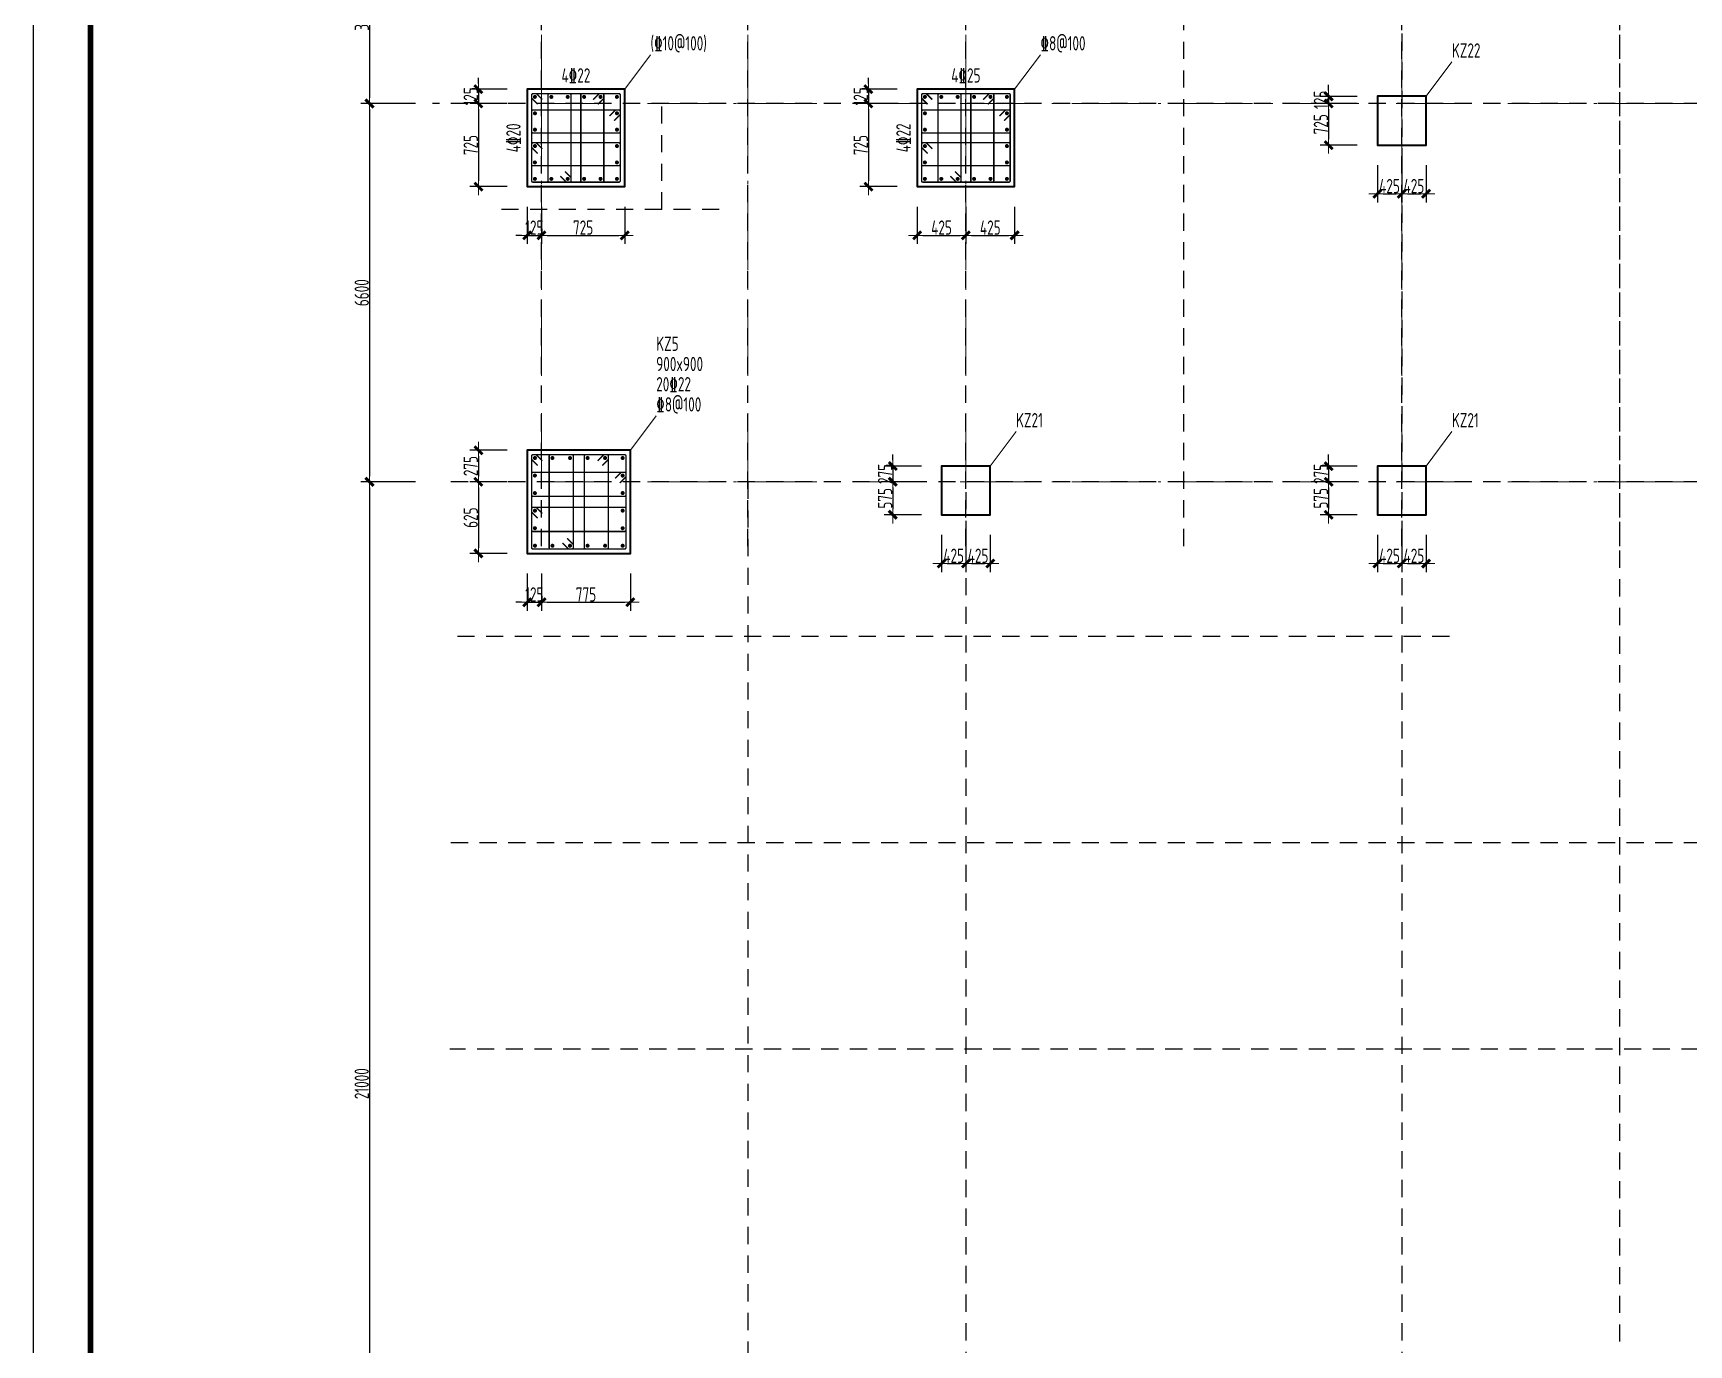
# Model space of a CAD drawing. Header units: millimetres. Extents: x 539196 to 807275, y 431843 to 1156631.
# Drawn here: x 603403 to 632275, y 726602 to 749487 of the extents above; entities that cross this region are included whole.
import ezdxf
from ezdxf.enums import TextEntityAlignment as Align

# ---------------------------------------------------------------- set-up
doc = ezdxf.new("R2010")
doc.units = ezdxf.units.MM
doc.header["$MEASUREMENT"] = 0
for name, pattern in [('DOTE', [2.42, 2, -0.2, 0.02, -0.2]), ('点划线', [1850, 1200, -300, 50, -300]), ('虚线', [500, 300, -200])]:
    doc.linetypes.add(name, pattern=pattern)
doc.layers.add('DOTE', color=1, linetype='DOTE')
doc.layers.add('PUB_TITLE', color=4, linetype='Continuous')
for name, color, linetype, lineweight in [('柱原位标注', 7, 'Continuous', 18), ('柱尺寸标注', 3, 'Continuous', 18), ('柱标注引线', 2, 'Continuous', 18), ('柱箍筋', 1, 'Continuous', 25), ('柱纵筋', 1, 'Continuous', 70), ('柱集中标注', 2, 'Continuous', 18), ('砼柱', 2, 'Continuous', 35), ('网格', 9, '点划线', 18), ('轴线标注', 3, 'Continuous', 18)]:
    doc.layers.add(name, color=color, linetype=linetype, lineweight=lineweight)
doc.styles.add('样式 1_yjk_yjk', font='yjkeng.shx', dxfattribs={"width": 0.7, "bigfont": 'yjkchn.shx'})
doc.dimstyles.new('盈建科结构_yjk_yjk', dxfattribs={"dimscale": 100, "dimtxt": 2.5, "dimasz": 1, "dimexe": 1.5, "dimexo": 0.625, "dimgap": 0.1, "dimtad": 1, "dimdec": 0, "dimrnd": 1, "dimzin": 0, "dimdsep": 46, "dimtxsty": '样式 1_yjk_yjk', "dimblk": '_yjkbk', "dimblk1": 'ARCHTICK', "dimblk2": 'ARCHTICK', "dimcen": 0.09, "dimadec": 0, "dimazin": 0, "dimtfac": 1, "dimtdec": 4, "dimtix": 1, "dimtmove": 2, "dimatfit": 3, "dimfxl": 0, "dimtolj": 1, "dimtzin": 0, "dimarcsym": 0})

# ---------------------------------------------------------------- blocks, each defined once
blk = doc.blocks.new('_yjkbk')
blk.add_line((-1, 0), (1.5, 0))
blk.add_lwpolyline([(-0.7, -0.7, 0.5, 0.5, 0), (0.7, 0.7, 0.5, 0.5, 0)], format="xyseb")
blk = doc.blocks.new('*D2413')
at = {"layer": 'Defpoints', "color": 0}
for p in [(612018, 740409), (612268, 740409), (612268, 739559)]:
    blk.add_point(p, dxfattribs=at)
at = {"layer": '柱尺寸标注', "color": 0, "lineweight": -2}
for p, q in [((612018, 740059), (612018, 739409)), ((612268, 740059), (612268, 739409)), ((611918, 739559), (611818, 739559)), ((612018, 739559), (612268, 739559)), ((612368, 739559), (612468, 739559))]:
    blk.add_line(p, q, dxfattribs=at)
at = {"layer": '柱尺寸标注', "color": 0, "lineweight": -2, "xscale": 100, "yscale": 100, "zscale": 100}
blk.add_blockref('_yjkbk', (612018, 739559), dxfattribs=at)
at = {"layer": '柱尺寸标注', "color": 0, "lineweight": -2, "xscale": 100, "yscale": 100, "zscale": 100, "rotation": 180}
blk.add_blockref('_yjkbk', (612268, 739559), dxfattribs=at)
at = {"layer": '柱尺寸标注', "color": 0, "insert": (612143, 739694), "char_height": 250, "attachment_point": 5, "style": '样式 1_yjk_yjk'}
blk.add_mtext('\\A1;125', dxfattribs=at)
blk = doc.blocks.new('_ARCHTICK')
at = {"color": 0, "linetype": 'ByBlock', "const_width": 0.15}
blk.add_lwpolyline([(-0.5, -0.5), (0.5, 0.5)], dxfattribs=at)
blk = doc.blocks.new('*D2414')
at = {"layer": 'Defpoints', "color": 0}
for p in [(612268, 740409), (613818, 740409), (613818, 739559)]:
    blk.add_point(p, dxfattribs=at)
at = {"layer": '柱尺寸标注', "color": 0, "lineweight": -2}
for p, q in [((612268, 740059), (612268, 739409)), ((613818, 740059), (613818, 739409)), ((612368, 739559), (613718, 739559))]:
    blk.add_line(p, q, dxfattribs=at)
at = {"layer": '柱尺寸标注', "color": 0, "lineweight": -2, "xscale": 100, "yscale": 100, "zscale": 100, "rotation": 180}
blk.add_blockref('_yjkbk', (612268, 739559), dxfattribs=at)
at = {"layer": '柱尺寸标注', "color": 0, "lineweight": -2, "xscale": 100, "yscale": 100, "zscale": 100}
blk.add_blockref('_yjkbk', (613818, 739559), dxfattribs=at)
at = {"layer": '柱尺寸标注', "color": 0, "insert": (613043, 739694), "char_height": 250, "attachment_point": 5, "style": '样式 1_yjk_yjk'}
blk.add_mtext('\\A1;775', dxfattribs=at)
blk = doc.blocks.new('*D2415')
at = {"layer": 'Defpoints', "color": 0}
for p in [(612018, 742209), (611168, 741659), (612018, 741659)]:
    blk.add_point(p, dxfattribs=at)
at = {"layer": '柱尺寸标注', "color": 0, "lineweight": -2}
for p, q in [((611668, 742209), (611018, 742209)), ((611168, 742109), (611168, 741759)), ((611668, 741659), (611018, 741659))]:
    blk.add_line(p, q, dxfattribs=at)
at = {"layer": '柱尺寸标注', "color": 0, "lineweight": -2, "xscale": 100, "yscale": 100, "zscale": 100}
for p, rotation in [((611168, 742209), 90), ((611168, 741659), 270)]:
    blk.add_blockref('_yjkbk', p, dxfattribs=dict(at, rotation=rotation))
at = {"layer": '柱尺寸标注', "color": 0, "insert": (611033, 741934), "char_height": 250, "attachment_point": 5, "rotation": 90, "style": '样式 1_yjk_yjk'}
blk.add_mtext('\\A1;275', dxfattribs=at)
blk = doc.blocks.new('*D2416')
at = {"layer": 'Defpoints', "color": 0}
for p in [(612018, 741659), (611168, 740409), (612018, 740409)]:
    blk.add_point(p, dxfattribs=at)
at = {"layer": '柱尺寸标注', "color": 0, "lineweight": -2}
for p, q in [((611668, 741659), (611018, 741659)), ((611168, 741559), (611168, 740509)), ((611668, 740409), (611018, 740409))]:
    blk.add_line(p, q, dxfattribs=at)
at = {"layer": '柱尺寸标注', "color": 0, "lineweight": -2, "xscale": 100, "yscale": 100, "zscale": 100}
for p, rotation in [((611168, 741659), 90), ((611168, 740409), 270)]:
    blk.add_blockref('_yjkbk', p, dxfattribs=dict(at, rotation=rotation))
at = {"layer": '柱尺寸标注', "color": 0, "insert": (611033, 741034), "char_height": 250, "attachment_point": 5, "rotation": 90, "style": '样式 1_yjk_yjk'}
blk.add_mtext('\\A1;625', dxfattribs=at)
blk = doc.blocks.new('*D2417')
at = {"layer": 'Defpoints', "color": 0}
for p in [(612018, 746809), (612268, 746809), (612268, 745959)]:
    blk.add_point(p, dxfattribs=at)
at = {"layer": '柱尺寸标注', "color": 0, "lineweight": -2}
for p, q in [((612018, 746459), (612018, 745809)), ((612268, 746459), (612268, 745809)), ((611918, 745959), (611818, 745959)), ((612018, 745959), (612268, 745959)), ((612368, 745959), (612468, 745959))]:
    blk.add_line(p, q, dxfattribs=at)
at = {"layer": '柱尺寸标注', "color": 0, "lineweight": -2, "xscale": 100, "yscale": 100, "zscale": 100}
blk.add_blockref('_yjkbk', (612018, 745959), dxfattribs=at)
at = {"layer": '柱尺寸标注', "color": 0, "lineweight": -2, "xscale": 100, "yscale": 100, "zscale": 100, "rotation": 180}
blk.add_blockref('_yjkbk', (612268, 745959), dxfattribs=at)
at = {"layer": '柱尺寸标注', "color": 0, "insert": (612143, 746094), "char_height": 250, "attachment_point": 5, "style": '样式 1_yjk_yjk'}
blk.add_mtext('\\A1;125', dxfattribs=at)
blk = doc.blocks.new('*D2418')
at = {"layer": 'Defpoints', "color": 0}
for p in [(612268, 746809), (613718, 746809), (613718, 745959)]:
    blk.add_point(p, dxfattribs=at)
at = {"layer": '柱尺寸标注', "color": 0, "lineweight": -2}
for p, q in [((612268, 746459), (612268, 745809)), ((613718, 746459), (613718, 745809)), ((612368, 745959), (613618, 745959))]:
    blk.add_line(p, q, dxfattribs=at)
at = {"layer": '柱尺寸标注', "color": 0, "lineweight": -2, "xscale": 100, "yscale": 100, "zscale": 100, "rotation": 180}
blk.add_blockref('_yjkbk', (612268, 745959), dxfattribs=at)
at = {"layer": '柱尺寸标注', "color": 0, "lineweight": -2, "xscale": 100, "yscale": 100, "zscale": 100}
blk.add_blockref('_yjkbk', (613718, 745959), dxfattribs=at)
at = {"layer": '柱尺寸标注', "color": 0, "insert": (612993, 746094), "char_height": 250, "attachment_point": 5, "style": '样式 1_yjk_yjk'}
blk.add_mtext('\\A1;725', dxfattribs=at)
blk = doc.blocks.new('*D2419')
at = {"layer": 'Defpoints', "color": 0}
for p in [(612018, 748509), (611168, 748259), (612018, 748259)]:
    blk.add_point(p, dxfattribs=at)
at = {"layer": '柱尺寸标注', "color": 0, "lineweight": -2}
for p, q in [((611168, 748609), (611168, 748709)), ((611668, 748509), (611018, 748509)), ((611168, 748509), (611168, 748259)), ((611668, 748259), (611018, 748259)), ((611168, 748159), (611168, 748059))]:
    blk.add_line(p, q, dxfattribs=at)
at = {"layer": '柱尺寸标注', "color": 0, "lineweight": -2, "xscale": 100, "yscale": 100, "zscale": 100}
for p, rotation in [((611168, 748509), 270), ((611168, 748259), 90)]:
    blk.add_blockref('_yjkbk', p, dxfattribs=dict(at, rotation=rotation))
at = {"layer": '柱尺寸标注', "color": 0, "insert": (611033, 748384), "char_height": 250, "attachment_point": 5, "rotation": 90, "style": '样式 1_yjk_yjk'}
blk.add_mtext('\\A1;125', dxfattribs=at)
blk = doc.blocks.new('*D2420')
at = {"layer": 'Defpoints', "color": 0}
for p in [(612018, 748259), (611168, 746809), (612018, 746809)]:
    blk.add_point(p, dxfattribs=at)
at = {"layer": '柱尺寸标注', "color": 0, "lineweight": -2}
for p, q in [((611668, 748259), (611018, 748259)), ((611168, 748159), (611168, 746909)), ((611668, 746809), (611018, 746809))]:
    blk.add_line(p, q, dxfattribs=at)
at = {"layer": '柱尺寸标注', "color": 0, "lineweight": -2, "xscale": 100, "yscale": 100, "zscale": 100}
for p, rotation in [((611168, 748259), 90), ((611168, 746809), 270)]:
    blk.add_blockref('_yjkbk', p, dxfattribs=dict(at, rotation=rotation))
at = {"layer": '柱尺寸标注', "color": 0, "insert": (611033, 747534), "char_height": 250, "attachment_point": 5, "rotation": 90, "style": '样式 1_yjk_yjk'}
blk.add_mtext('\\A1;725', dxfattribs=at)
blk = doc.blocks.new('*D2433')
at = {"layer": 'Defpoints', "color": 0}
for p in [(619243, 741084), (619668, 741084), (619668, 740234)]:
    blk.add_point(p, dxfattribs=at)
at = {"layer": '柱尺寸标注', "color": 0, "lineweight": -2}
for p, q in [((619243, 740734), (619243, 740084)), ((619668, 740734), (619668, 740084)), ((619343, 740234), (619568, 740234))]:
    blk.add_line(p, q, dxfattribs=at)
at = {"layer": '柱尺寸标注', "color": 0, "lineweight": -2, "xscale": 100, "yscale": 100, "zscale": 100, "rotation": 180}
blk.add_blockref('_yjkbk', (619243, 740234), dxfattribs=at)
at = {"layer": '柱尺寸标注', "color": 0, "lineweight": -2, "xscale": 100, "yscale": 100, "zscale": 100}
blk.add_blockref('_yjkbk', (619668, 740234), dxfattribs=at)
at = {"layer": '柱尺寸标注', "color": 0, "insert": (619455, 740369), "char_height": 250, "attachment_point": 5, "style": '样式 1_yjk_yjk'}
blk.add_mtext('\\A1;425', dxfattribs=at)
blk = doc.blocks.new('*D2434')
at = {"layer": 'Defpoints', "color": 0}
for p in [(619668, 741084), (620093, 741084), (620093, 740234)]:
    blk.add_point(p, dxfattribs=at)
at = {"layer": '柱尺寸标注', "color": 0, "lineweight": -2}
for p, q in [((619668, 740734), (619668, 740084)), ((620093, 740734), (620093, 740084)), ((619768, 740234), (619993, 740234))]:
    blk.add_line(p, q, dxfattribs=at)
at = {"layer": '柱尺寸标注', "color": 0, "lineweight": -2, "xscale": 100, "yscale": 100, "zscale": 100, "rotation": 180}
blk.add_blockref('_yjkbk', (619668, 740234), dxfattribs=at)
at = {"layer": '柱尺寸标注', "color": 0, "lineweight": -2, "xscale": 100, "yscale": 100, "zscale": 100}
blk.add_blockref('_yjkbk', (620093, 740234), dxfattribs=at)
at = {"layer": '柱尺寸标注', "color": 0, "insert": (619880, 740369), "char_height": 250, "attachment_point": 5, "style": '样式 1_yjk_yjk'}
blk.add_mtext('\\A1;425', dxfattribs=at)
blk = doc.blocks.new('*D2435')
at = {"layer": 'Defpoints', "color": 0}
for p in [(619243, 741934), (618393, 741659), (619243, 741659)]:
    blk.add_point(p, dxfattribs=at)
at = {"layer": '柱尺寸标注', "color": 0, "lineweight": -2}
for p, q in [((618393, 742034), (618393, 742134)), ((618893, 741934), (618243, 741934)), ((618393, 741934), (618393, 741659)), ((618893, 741659), (618243, 741659)), ((618393, 741559), (618393, 741459))]:
    blk.add_line(p, q, dxfattribs=at)
at = {"layer": '柱尺寸标注', "color": 0, "lineweight": -2, "xscale": 100, "yscale": 100, "zscale": 100}
for p, rotation in [((618393, 741934), 270), ((618393, 741659), 90)]:
    blk.add_blockref('_yjkbk', p, dxfattribs=dict(at, rotation=rotation))
at = {"layer": '柱尺寸标注', "color": 0, "insert": (618258, 741797), "char_height": 250, "attachment_point": 5, "rotation": 90, "style": '样式 1_yjk_yjk'}
blk.add_mtext('\\A1;275', dxfattribs=at)
blk = doc.blocks.new('*D2436')
at = {"layer": 'Defpoints', "color": 0}
for p in [(619243, 741659), (618393, 741084), (619243, 741084)]:
    blk.add_point(p, dxfattribs=at)
at = {"layer": '柱尺寸标注', "color": 0, "lineweight": -2}
for p, q in [((618893, 741659), (618243, 741659)), ((618393, 741559), (618393, 741184)), ((618893, 741084), (618243, 741084))]:
    blk.add_line(p, q, dxfattribs=at)
at = {"layer": '柱尺寸标注', "color": 0, "lineweight": -2, "xscale": 100, "yscale": 100, "zscale": 100}
for p, rotation in [((618393, 741659), 90), ((618393, 741084), 270)]:
    blk.add_blockref('_yjkbk', p, dxfattribs=dict(at, rotation=rotation))
at = {"layer": '柱尺寸标注', "color": 0, "insert": (618258, 741372), "char_height": 250, "attachment_point": 5, "rotation": 90, "style": '样式 1_yjk_yjk'}
blk.add_mtext('\\A1;575', dxfattribs=at)
blk = doc.blocks.new('*D2437')
at = {"layer": 'Defpoints', "color": 0}
for p in [(618818, 746809), (619668, 746809), (619668, 745959)]:
    blk.add_point(p, dxfattribs=at)
at = {"layer": '柱尺寸标注', "color": 0, "lineweight": -2}
for p, q in [((618818, 746459), (618818, 745809)), ((619668, 746459), (619668, 745809)), ((618918, 745959), (619568, 745959))]:
    blk.add_line(p, q, dxfattribs=at)
at = {"layer": '柱尺寸标注', "color": 0, "lineweight": -2, "xscale": 100, "yscale": 100, "zscale": 100, "rotation": 180}
blk.add_blockref('_yjkbk', (618818, 745959), dxfattribs=at)
at = {"layer": '柱尺寸标注', "color": 0, "lineweight": -2, "xscale": 100, "yscale": 100, "zscale": 100}
blk.add_blockref('_yjkbk', (619668, 745959), dxfattribs=at)
at = {"layer": '柱尺寸标注', "color": 0, "insert": (619243, 746094), "char_height": 250, "attachment_point": 5, "style": '样式 1_yjk_yjk'}
blk.add_mtext('\\A1;425', dxfattribs=at)
blk = doc.blocks.new('*D2438')
at = {"layer": 'Defpoints', "color": 0}
for p in [(619668, 746809), (620518, 746809), (620518, 745959)]:
    blk.add_point(p, dxfattribs=at)
at = {"layer": '柱尺寸标注', "color": 0, "lineweight": -2}
for p, q in [((619668, 746459), (619668, 745809)), ((620518, 746459), (620518, 745809)), ((619768, 745959), (620418, 745959))]:
    blk.add_line(p, q, dxfattribs=at)
at = {"layer": '柱尺寸标注', "color": 0, "lineweight": -2, "xscale": 100, "yscale": 100, "zscale": 100, "rotation": 180}
blk.add_blockref('_yjkbk', (619668, 745959), dxfattribs=at)
at = {"layer": '柱尺寸标注', "color": 0, "lineweight": -2, "xscale": 100, "yscale": 100, "zscale": 100}
blk.add_blockref('_yjkbk', (620518, 745959), dxfattribs=at)
at = {"layer": '柱尺寸标注', "color": 0, "insert": (620093, 746094), "char_height": 250, "attachment_point": 5, "style": '样式 1_yjk_yjk'}
blk.add_mtext('\\A1;425', dxfattribs=at)
blk = doc.blocks.new('*D2439')
at = {"layer": 'Defpoints', "color": 0}
for p in [(618818, 748509), (617968, 748259), (618818, 748259)]:
    blk.add_point(p, dxfattribs=at)
at = {"layer": '柱尺寸标注', "color": 0, "lineweight": -2}
for p, q in [((617968, 748609), (617968, 748709)), ((618468, 748509), (617818, 748509)), ((617968, 748509), (617968, 748259)), ((618468, 748259), (617818, 748259)), ((617968, 748159), (617968, 748059))]:
    blk.add_line(p, q, dxfattribs=at)
at = {"layer": '柱尺寸标注', "color": 0, "lineweight": -2, "xscale": 100, "yscale": 100, "zscale": 100}
for p, rotation in [((617968, 748509), 270), ((617968, 748259), 90)]:
    blk.add_blockref('_yjkbk', p, dxfattribs=dict(at, rotation=rotation))
at = {"layer": '柱尺寸标注', "color": 0, "insert": (617833, 748384), "char_height": 250, "attachment_point": 5, "rotation": 90, "style": '样式 1_yjk_yjk'}
blk.add_mtext('\\A1;125', dxfattribs=at)
blk = doc.blocks.new('*D2440')
at = {"layer": 'Defpoints', "color": 0}
for p in [(618818, 748259), (617968, 746809), (618818, 746809)]:
    blk.add_point(p, dxfattribs=at)
at = {"layer": '柱尺寸标注', "color": 0, "lineweight": -2}
for p, q in [((618468, 748259), (617818, 748259)), ((617968, 748159), (617968, 746909)), ((618468, 746809), (617818, 746809))]:
    blk.add_line(p, q, dxfattribs=at)
at = {"layer": '柱尺寸标注', "color": 0, "lineweight": -2, "xscale": 100, "yscale": 100, "zscale": 100}
for p, rotation in [((617968, 748259), 90), ((617968, 746809), 270)]:
    blk.add_blockref('_yjkbk', p, dxfattribs=dict(at, rotation=rotation))
at = {"layer": '柱尺寸标注', "color": 0, "insert": (617833, 747534), "char_height": 250, "attachment_point": 5, "rotation": 90, "style": '样式 1_yjk_yjk'}
blk.add_mtext('\\A1;725', dxfattribs=at)
blk = doc.blocks.new('*D2449')
at = {"layer": 'Defpoints', "color": 0}
for p in [(626843, 741084), (627268, 741084), (627268, 740234)]:
    blk.add_point(p, dxfattribs=at)
at = {"layer": '柱尺寸标注', "color": 0, "lineweight": -2}
for p, q in [((626843, 740734), (626843, 740084)), ((627268, 740734), (627268, 740084)), ((626943, 740234), (627168, 740234))]:
    blk.add_line(p, q, dxfattribs=at)
at = {"layer": '柱尺寸标注', "color": 0, "lineweight": -2, "xscale": 100, "yscale": 100, "zscale": 100, "rotation": 180}
blk.add_blockref('_yjkbk', (626843, 740234), dxfattribs=at)
at = {"layer": '柱尺寸标注', "color": 0, "lineweight": -2, "xscale": 100, "yscale": 100, "zscale": 100}
blk.add_blockref('_yjkbk', (627268, 740234), dxfattribs=at)
at = {"layer": '柱尺寸标注', "color": 0, "insert": (627055, 740369), "char_height": 250, "attachment_point": 5, "style": '样式 1_yjk_yjk'}
blk.add_mtext('\\A1;425', dxfattribs=at)
blk = doc.blocks.new('*D2450')
at = {"layer": 'Defpoints', "color": 0}
for p in [(627268, 741084), (627693, 741084), (627693, 740234)]:
    blk.add_point(p, dxfattribs=at)
at = {"layer": '柱尺寸标注', "color": 0, "lineweight": -2}
for p, q in [((627268, 740734), (627268, 740084)), ((627693, 740734), (627693, 740084)), ((627368, 740234), (627593, 740234))]:
    blk.add_line(p, q, dxfattribs=at)
at = {"layer": '柱尺寸标注', "color": 0, "lineweight": -2, "xscale": 100, "yscale": 100, "zscale": 100, "rotation": 180}
blk.add_blockref('_yjkbk', (627268, 740234), dxfattribs=at)
at = {"layer": '柱尺寸标注', "color": 0, "lineweight": -2, "xscale": 100, "yscale": 100, "zscale": 100}
blk.add_blockref('_yjkbk', (627693, 740234), dxfattribs=at)
at = {"layer": '柱尺寸标注', "color": 0, "insert": (627480, 740369), "char_height": 250, "attachment_point": 5, "style": '样式 1_yjk_yjk'}
blk.add_mtext('\\A1;425', dxfattribs=at)
blk = doc.blocks.new('*D2451')
at = {"layer": 'Defpoints', "color": 0}
for p in [(626843, 741934), (625993, 741659), (626843, 741659)]:
    blk.add_point(p, dxfattribs=at)
at = {"layer": '柱尺寸标注', "color": 0, "lineweight": -2}
for p, q in [((625993, 742034), (625993, 742134)), ((626493, 741934), (625843, 741934)), ((625993, 741934), (625993, 741659)), ((626493, 741659), (625843, 741659)), ((625993, 741559), (625993, 741459))]:
    blk.add_line(p, q, dxfattribs=at)
at = {"layer": '柱尺寸标注', "color": 0, "lineweight": -2, "xscale": 100, "yscale": 100, "zscale": 100}
for p, rotation in [((625993, 741934), 270), ((625993, 741659), 90)]:
    blk.add_blockref('_yjkbk', p, dxfattribs=dict(at, rotation=rotation))
at = {"layer": '柱尺寸标注', "color": 0, "insert": (625858, 741797), "char_height": 250, "attachment_point": 5, "rotation": 90, "style": '样式 1_yjk_yjk'}
blk.add_mtext('\\A1;275', dxfattribs=at)
blk = doc.blocks.new('*D2452')
at = {"layer": 'Defpoints', "color": 0}
for p in [(626843, 741659), (625993, 741084), (626843, 741084)]:
    blk.add_point(p, dxfattribs=at)
at = {"layer": '柱尺寸标注', "color": 0, "lineweight": -2}
for p, q in [((626493, 741659), (625843, 741659)), ((625993, 741559), (625993, 741184)), ((626493, 741084), (625843, 741084))]:
    blk.add_line(p, q, dxfattribs=at)
at = {"layer": '柱尺寸标注', "color": 0, "lineweight": -2, "xscale": 100, "yscale": 100, "zscale": 100}
for p, rotation in [((625993, 741659), 90), ((625993, 741084), 270)]:
    blk.add_blockref('_yjkbk', p, dxfattribs=dict(at, rotation=rotation))
at = {"layer": '柱尺寸标注', "color": 0, "insert": (625858, 741372), "char_height": 250, "attachment_point": 5, "rotation": 90, "style": '样式 1_yjk_yjk'}
blk.add_mtext('\\A1;575', dxfattribs=at)
blk = doc.blocks.new('*D2453')
at = {"layer": 'Defpoints', "color": 0}
for p in [(626843, 747534), (627268, 747534), (627268, 746684)]:
    blk.add_point(p, dxfattribs=at)
at = {"layer": '柱尺寸标注', "color": 0, "lineweight": -2}
for p, q in [((626843, 747184), (626843, 746534)), ((627268, 747184), (627268, 746534)), ((626943, 746684), (627168, 746684))]:
    blk.add_line(p, q, dxfattribs=at)
at = {"layer": '柱尺寸标注', "color": 0, "lineweight": -2, "xscale": 100, "yscale": 100, "zscale": 100, "rotation": 180}
blk.add_blockref('_yjkbk', (626843, 746684), dxfattribs=at)
at = {"layer": '柱尺寸标注', "color": 0, "lineweight": -2, "xscale": 100, "yscale": 100, "zscale": 100}
blk.add_blockref('_yjkbk', (627268, 746684), dxfattribs=at)
at = {"layer": '柱尺寸标注', "color": 0, "insert": (627055, 746819), "char_height": 250, "attachment_point": 5, "style": '样式 1_yjk_yjk'}
blk.add_mtext('\\A1;425', dxfattribs=at)
blk = doc.blocks.new('*D2454')
at = {"layer": 'Defpoints', "color": 0}
for p in [(627268, 747534), (627693, 747534), (627693, 746684)]:
    blk.add_point(p, dxfattribs=at)
at = {"layer": '柱尺寸标注', "color": 0, "lineweight": -2}
for p, q in [((627268, 747184), (627268, 746534)), ((627693, 747184), (627693, 746534)), ((627368, 746684), (627593, 746684))]:
    blk.add_line(p, q, dxfattribs=at)
at = {"layer": '柱尺寸标注', "color": 0, "lineweight": -2, "xscale": 100, "yscale": 100, "zscale": 100, "rotation": 180}
blk.add_blockref('_yjkbk', (627268, 746684), dxfattribs=at)
at = {"layer": '柱尺寸标注', "color": 0, "lineweight": -2, "xscale": 100, "yscale": 100, "zscale": 100}
blk.add_blockref('_yjkbk', (627693, 746684), dxfattribs=at)
at = {"layer": '柱尺寸标注', "color": 0, "insert": (627480, 746819), "char_height": 250, "attachment_point": 5, "style": '样式 1_yjk_yjk'}
blk.add_mtext('\\A1;425', dxfattribs=at)
blk = doc.blocks.new('*D2455')
at = {"layer": 'Defpoints', "color": 0}
for p in [(626843, 748384), (625993, 748259), (626843, 748259)]:
    blk.add_point(p, dxfattribs=at)
at = {"layer": '柱尺寸标注', "color": 0, "lineweight": -2}
for p, q in [((626493, 748384), (625843, 748384)), ((625993, 748484), (625993, 748584)), ((625993, 748384), (625993, 748259)), ((626493, 748259), (625843, 748259)), ((625993, 748159), (625993, 748059))]:
    blk.add_line(p, q, dxfattribs=at)
at = {"layer": '柱尺寸标注', "color": 0, "lineweight": -2, "xscale": 100, "yscale": 100, "zscale": 100}
for p, rotation in [((625993, 748384), 270), ((625993, 748259), 90)]:
    blk.add_blockref('_yjkbk', p, dxfattribs=dict(at, rotation=rotation))
at = {"layer": '柱尺寸标注', "color": 0, "insert": (625858, 748322), "char_height": 250, "attachment_point": 5, "rotation": 90, "style": '样式 1_yjk_yjk'}
blk.add_mtext('\\A1;125', dxfattribs=at)
blk = doc.blocks.new('*D2456')
at = {"layer": 'Defpoints', "color": 0}
for p in [(626843, 748259), (625993, 747534), (626843, 747534)]:
    blk.add_point(p, dxfattribs=at)
at = {"layer": '柱尺寸标注', "color": 0, "lineweight": -2}
for p, q in [((626493, 748259), (625843, 748259)), ((625993, 748159), (625993, 747634)), ((626493, 747534), (625843, 747534))]:
    blk.add_line(p, q, dxfattribs=at)
at = {"layer": '柱尺寸标注', "color": 0, "lineweight": -2, "xscale": 100, "yscale": 100, "zscale": 100}
for p, rotation in [((625993, 748259), 90), ((625993, 747534), 270)]:
    blk.add_blockref('_yjkbk', p, dxfattribs=dict(at, rotation=rotation))
at = {"layer": '柱尺寸标注', "color": 0, "insert": (625858, 747897), "char_height": 250, "attachment_point": 5, "rotation": 90, "style": '样式 1_yjk_yjk'}
blk.add_mtext('\\A1;725', dxfattribs=at)
blk = doc.blocks.new('*D1036')
at = {"layer": 'Defpoints', "color": 0}
for p in [(612268, 751259), (609268, 748259), (612268, 748259)]:
    blk.add_point(p, dxfattribs=at)
at = {"layer": '轴线标注', "color": 0, "lineweight": -2}
for p, q in [((610068, 751259), (609118, 751259)), ((609268, 751159), (609268, 748359)), ((610068, 748259), (609118, 748259))]:
    blk.add_line(p, q, dxfattribs=at)
at = {"layer": '轴线标注', "color": 0, "lineweight": -2, "xscale": 100, "yscale": 100, "zscale": 100}
for p, rotation in [((609268, 751259), 90), ((609268, 748259), 270)]:
    blk.add_blockref('_yjkbk', p, dxfattribs=dict(at, rotation=rotation))
at = {"layer": '轴线标注', "color": 0, "insert": (609133, 749759), "char_height": 250, "attachment_point": 5, "rotation": 90, "style": '样式 1_yjk_yjk'}
blk.add_mtext('\\A1;3000', dxfattribs=at)
blk = doc.blocks.new('*D1038')
at = {"layer": 'Defpoints', "color": 0}
for p in [(612268, 748259), (609268, 741659), (612268, 741659)]:
    blk.add_point(p, dxfattribs=at)
at = {"layer": '轴线标注', "color": 0, "lineweight": -2}
for p, q in [((610068, 748259), (609118, 748259)), ((609268, 748159), (609268, 741759)), ((610068, 741659), (609118, 741659))]:
    blk.add_line(p, q, dxfattribs=at)
at = {"layer": '轴线标注', "color": 0, "lineweight": -2, "xscale": 100, "yscale": 100, "zscale": 100}
for p, rotation in [((609268, 748259), 90), ((609268, 741659), 270)]:
    blk.add_blockref('_yjkbk', p, dxfattribs=dict(at, rotation=rotation))
at = {"layer": '轴线标注', "color": 0, "insert": (609133, 744959), "char_height": 250, "attachment_point": 5, "rotation": 90, "style": '样式 1_yjk_yjk'}
blk.add_mtext('\\A1;6600', dxfattribs=at)
blk = doc.blocks.new('*D1040')
at = {"layer": 'Defpoints', "color": 0}
for p in [(612268, 741659), (609268, 720659), (612268, 720659)]:
    blk.add_point(p, dxfattribs=at)
at = {"layer": '轴线标注', "color": 0, "lineweight": -2}
for p, q in [((610068, 741659), (609118, 741659)), ((609268, 741559), (609268, 720759)), ((610068, 720659), (609118, 720659))]:
    blk.add_line(p, q, dxfattribs=at)
at = {"layer": '轴线标注', "color": 0, "lineweight": -2, "xscale": 100, "yscale": 100, "zscale": 100}
for p, rotation in [((609268, 741659), 90), ((609268, 720659), 270)]:
    blk.add_blockref('_yjkbk', p, dxfattribs=dict(at, rotation=rotation))
at = {"layer": '轴线标注', "color": 0, "insert": (609133, 731159), "char_height": 250, "attachment_point": 5, "rotation": 90, "style": '样式 1_yjk_yjk'}
blk.add_mtext('\\A1;21000', dxfattribs=at)
blk = doc.blocks.new('jzzw')
at = {"layer": 'DOTE', "color": 1, "linetype": '虚线'}
for p, q in [((913786, 872027), (913786, 890469)), ((913786, 872027), (913786, 890469)), ((917386, 872027), (917386, 890469)), ((921186, 872027), (921186, 890469)), ((924986, 872027), (924986, 890469)), ((928786, 872027), (928786, 890469)), ((928786, 890469), (928786, 834829)), ((932586, 852149), (932586, 890469)), ((932586, 872027), (932586, 890469)), ((952506, 879749), (911886, 879749)), ((915886, 877899), (915886, 879749)), ((916886, 877899), (912886, 877899)), ((952506, 873149), (912186, 873149)), ((917386, 873149), (917386, 834829)), ((921186, 872969), (921186, 834829)), ((929618, 870449), (912217, 870449)), ((952506, 866849), (912186, 866849)), ((952463, 863249), (912186, 863249))]:
    blk.add_line(p, q, dxfattribs=at)

msp = doc.modelspace()

# ---------------------------------------------------------------- linework, layer by layer
at = {"layer": 'PUB_TITLE'}
msp.add_lwpolyline([(603402.6, 684143), (662802.6, 684143), (662802.6, 768243), (603402.6, 768243)], close=True, dxfattribs=at)
at = {"layer": 'PUB_TITLE', "const_width": 100}
msp.add_lwpolyline([(604402.6, 685143), (661802.6, 685143), (661802.6, 765743), (604402.6, 765743)], close=True, dxfattribs=at)
at = {"layer": '柱标注引线'}
for p, q in [((613717.6, 748509.2), (614167.6, 749109.2)), ((620517.6, 748509.2), (620967.6, 749109.2)), ((627692.6, 748384.2), (628142.6, 748984.2)), ((613817.6, 742209.2), (614267.6, 742809.2)), ((620092.6, 741934.2), (620542.6, 742534.2)), ((627692.6, 741934.2), (628142.6, 742534.2))]:
    msp.add_line(p, q, dxfattribs=at)
at = {"layer": '柱箍筋', "const_width": 25}
for points in [[(612281.6, 748326.5), (612183.4, 748424.8, 0.1989124), (612166.6, 748431.7), (612118.8, 748431.7, 0.4142136), (612095.1, 748408), (612095.1, 746910.5, 0.4142136), (612118.8, 746886.7), (613616.3, 746886.7, 0.4142136), (613640.1, 746910.5), (613640.1, 748408, 0.4142136), (613616.3, 748431.7), (612118.8, 748431.7, 0.4142136), (612095.1, 748408), (612095.1, 748360.2, 0.1989124), (612102, 748343.5), (612200.3, 748245.2)], [(612595.5, 746992), (612693.8, 746893.7, 0.1989124), (612710.6, 746886.7), (612758.3, 746886.7, 0.4142136), (612782.1, 746910.5), (612782.1, 748408, 0.4142136), (612758.3, 748431.7), (612404.8, 748431.7, 0.4142136), (612381.1, 748408), (612381.1, 746910.5, 0.4142136), (612404.8, 746886.7), (612758.3, 746886.7, 0.4142136), (612782.1, 746910.5), (612782.1, 746958.2, 0.1989124), (612775.1, 746975), (612676.9, 747073.3)], [(613167.5, 748326.5), (613265.8, 748424.8, -0.1989124), (613282.6, 748431.7), (613330.3, 748431.7, -0.4142136), (613354.1, 748408), (613354.1, 746910.5, -0.4142136), (613330.3, 746886.7), (612976.8, 746886.7, -0.4142136), (612953.1, 746910.5), (612953.1, 748408, -0.4142136), (612976.8, 748431.7), (613330.3, 748431.7, -0.4142136), (613354.1, 748408), (613354.1, 748360.2, -0.1989124), (613347.1, 748343.5), (613248.9, 748245.2)], [(619081.6, 748326.5), (618983.4, 748424.8, 0.1989124), (618966.6, 748431.7), (618918.8, 748431.7, 0.4142136), (618895.1, 748408), (618895.1, 746910.5, 0.4142136), (618918.8, 746886.7), (620416.3, 746886.7, 0.4142136), (620440.1, 746910.5), (620440.1, 748408, 0.4142136), (620416.3, 748431.7), (618918.8, 748431.7, 0.4142136), (618895.1, 748408), (618895.1, 748360.2, 0.1989124), (618902, 748343.5), (619000.3, 748245.2)], [(619395.5, 746992), (619493.8, 746893.7, 0.1989124), (619510.6, 746886.7), (619558.3, 746886.7, 0.4142136), (619582.1, 746910.5), (619582.1, 748408, 0.4142136), (619558.3, 748431.7), (619204.8, 748431.7, 0.4142136), (619181.1, 748408), (619181.1, 746910.5, 0.4142136), (619204.8, 746886.7), (619558.3, 746886.7, 0.4142136), (619582.1, 746910.5), (619582.1, 746958.2, 0.1989124), (619575.1, 746975), (619476.9, 747073.3)], [(619967.5, 748326.5), (620065.8, 748424.8, -0.1989124), (620082.6, 748431.7), (620130.3, 748431.7, -0.4142136), (620154.1, 748408), (620154.1, 746910.5, -0.4142136), (620130.3, 746886.7), (619776.8, 746886.7, -0.4142136), (619753.1, 746910.5), (619753.1, 748408, -0.4142136), (619776.8, 748431.7), (620130.3, 748431.7, -0.4142136), (620154.1, 748408), (620154.1, 748360.2, -0.1989124), (620147.1, 748343.5), (620048.9, 748245.2)], [(613534.9, 747959.2), (613633.1, 748057.5, 0.1989124), (613640.1, 748074.2), (613640.1, 748122, 0.4142136), (613616.3, 748145.7), (612118.8, 748145.7, 0.4142136), (612095.1, 748122), (612095.1, 747768.5, 0.4142136), (612118.8, 747744.7), (613616.3, 747744.7, 0.4142136), (613640.1, 747768.5), (613640.1, 748122, 0.4142136), (613616.3, 748145.7), (613568.6, 748145.7, 0.1989124), (613551.8, 748138.8), (613453.5, 748040.5)], [(620334.9, 747959.2), (620433.1, 748057.5, 0.1989124), (620440.1, 748074.2), (620440.1, 748122, 0.4142136), (620416.3, 748145.7), (618918.8, 748145.7, 0.4142136), (618895.1, 748122), (618895.1, 747768.5, 0.4142136), (618918.8, 747744.7), (620416.3, 747744.7, 0.4142136), (620440.1, 747768.5), (620440.1, 748122, 0.4142136), (620416.3, 748145.7), (620368.6, 748145.7, 0.1989124), (620351.8, 748138.8), (620253.5, 748040.5)], [(612200.3, 747387.2), (612102, 747485.5, -0.1989124), (612095.1, 747502.2), (612095.1, 747550, -0.4142136), (612118.8, 747573.7), (613616.3, 747573.7, -0.4142136), (613640.1, 747550), (613640.1, 747196.5, -0.4142136), (613616.3, 747172.7), (612118.8, 747172.7, -0.4142136), (612095.1, 747196.5), (612095.1, 747550, -0.4142136), (612118.8, 747573.7), (612166.6, 747573.7, -0.1989124), (612183.4, 747566.8), (612281.6, 747468.5)], [(619000.3, 747387.2), (618902, 747485.5, -0.1989124), (618895.1, 747502.2), (618895.1, 747550, -0.4142136), (618918.8, 747573.7), (620416.3, 747573.7, -0.4142136), (620440.1, 747550), (620440.1, 747196.5, -0.4142136), (620416.3, 747172.7), (618918.8, 747172.7, -0.4142136), (618895.1, 747196.5), (618895.1, 747550, -0.4142136), (618918.8, 747573.7), (618966.6, 747573.7, -0.1989124), (618983.4, 747566.8), (619081.6, 747468.5)], [(612281.6, 742026.5), (612183.4, 742124.8, 0.1989124), (612166.6, 742131.7), (612118.8, 742131.7, 0.4142136), (612095.1, 742108), (612095.1, 740510.5, 0.4142136), (612118.8, 740486.7), (613716.3, 740486.7, 0.4142136), (613740.1, 740510.5), (613740.1, 742108, 0.4142136), (613716.3, 742131.7), (612118.8, 742131.7, 0.4142136), (612095.1, 742108), (612095.1, 742060.2, 0.1989124), (612102, 742043.5), (612200.3, 741945.2)], [(612635.5, 740592), (612733.8, 740493.7, 0.1989124), (612750.6, 740486.7), (612798.3, 740486.7, 0.4142136), (612822.1, 740510.5), (612822.1, 742108, 0.4142136), (612798.3, 742131.7), (612424.8, 742131.7, 0.4142136), (612401.1, 742108), (612401.1, 740510.5, 0.4142136), (612424.8, 740486.7), (612798.3, 740486.7, 0.4142136), (612822.1, 740510.5), (612822.1, 740558.2, 0.1989124), (612815.1, 740575), (612716.9, 740673.3)], [(613247.5, 742026.5), (613345.8, 742124.8, -0.1989124), (613362.6, 742131.7), (613410.3, 742131.7, -0.4142136), (613434.1, 742108), (613434.1, 740510.5, -0.4142136), (613410.3, 740486.7), (613036.8, 740486.7, -0.4142136), (613013.1, 740510.5), (613013.1, 742108, -0.4142136), (613036.8, 742131.7), (613410.3, 742131.7, -0.4142136), (613434.1, 742108), (613434.1, 742060.2, -0.1989124), (613427.1, 742043.5), (613328.9, 741945.2)], [(613634.9, 741639.2), (613733.1, 741737.5, 0.1989124), (613740.1, 741754.2), (613740.1, 741802, 0.4142136), (613716.3, 741825.7), (612118.8, 741825.7, 0.4142136), (612095.1, 741802), (612095.1, 741428.5, 0.4142136), (612118.8, 741404.7), (613716.3, 741404.7, 0.4142136), (613740.1, 741428.5), (613740.1, 741802, 0.4142136), (613716.3, 741825.7), (613668.6, 741825.7, 0.1989124), (613651.8, 741818.8), (613553.5, 741720.5)], [(612200.3, 741027.2), (612102, 741125.5, -0.1989124), (612095.1, 741142.2), (612095.1, 741190, -0.4142136), (612118.8, 741213.7), (613716.3, 741213.7, -0.4142136), (613740.1, 741190), (613740.1, 740816.5, -0.4142136), (613716.3, 740792.7), (612118.8, 740792.7, -0.4142136), (612095.1, 740816.5), (612095.1, 741190, -0.4142136), (612118.8, 741213.7), (612166.6, 741213.7, -0.1989124), (612183.4, 741206.8), (612281.6, 741108.5)]]:
    msp.add_lwpolyline(points, format="xyb", dxfattribs=at)
at = {"layer": '柱纵筋', "const_width": 35}
for points in [[(612170.1, 748374.2, 1), (612135.1, 748374.2, 1)], [(612456.1, 748374.2, 1), (612421.1, 748374.2, 1)], [(612742.1, 748374.2, 1), (612707.1, 748374.2, 1)], [(613028.1, 748374.2, 1), (612993.1, 748374.2, 1)], [(613314.1, 748374.2, 1), (613279.1, 748374.2, 1)], [(613600.1, 748374.2, 1), (613565.1, 748374.2, 1)], [(618970.1, 748374.2, 1), (618935.1, 748374.2, 1)], [(619256.1, 748374.2, 1), (619221.1, 748374.2, 1)], [(619542.1, 748374.2, 1), (619507.1, 748374.2, 1)], [(619828.1, 748374.2, 1), (619793.1, 748374.2, 1)], [(620114.1, 748374.2, 1), (620079.1, 748374.2, 1)], [(620400.1, 748374.2, 1), (620365.1, 748374.2, 1)], [(612170.1, 748088.2, 1), (612135.1, 748088.2, 1)], [(613600.1, 748088.2, 1), (613565.1, 748088.2, 1)], [(618970.1, 748088.2, 1), (618935.1, 748088.2, 1)], [(620400.1, 748088.2, 1), (620365.1, 748088.2, 1)], [(612170.1, 747802.2, 1), (612135.1, 747802.2, 1)], [(613600.1, 747802.2, 1), (613565.1, 747802.2, 1)], [(618970.1, 747802.2, 1), (618935.1, 747802.2, 1)], [(620400.1, 747802.2, 1), (620365.1, 747802.2, 1)], [(612170.1, 747516.2, 1), (612135.1, 747516.2, 1)], [(613600.1, 747516.2, 1), (613565.1, 747516.2, 1)], [(618970.1, 747516.2, 1), (618935.1, 747516.2, 1)], [(620400.1, 747516.2, 1), (620365.1, 747516.2, 1)], [(612170.1, 747230.2, 1), (612135.1, 747230.2, 1)], [(613600.1, 747230.2, 1), (613565.1, 747230.2, 1)], [(618970.1, 747230.2, 1), (618935.1, 747230.2, 1)], [(620400.1, 747230.2, 1), (620365.1, 747230.2, 1)], [(612170.1, 746944.2, 1), (612135.1, 746944.2, 1)], [(612456.1, 746944.2, 1), (612421.1, 746944.2, 1)], [(612742.1, 746944.2, 1), (612707.1, 746944.2, 1)], [(613028.1, 746944.2, 1), (612993.1, 746944.2, 1)], [(613314.1, 746944.2, 1), (613279.1, 746944.2, 1)], [(613600.1, 746944.2, 1), (613565.1, 746944.2, 1)], [(618970.1, 746944.2, 1), (618935.1, 746944.2, 1)], [(619256.1, 746944.2, 1), (619221.1, 746944.2, 1)], [(619542.1, 746944.2, 1), (619507.1, 746944.2, 1)], [(619828.1, 746944.2, 1), (619793.1, 746944.2, 1)], [(620114.1, 746944.2, 1), (620079.1, 746944.2, 1)], [(620400.1, 746944.2, 1), (620365.1, 746944.2, 1)], [(612170.1, 742074.2, 1), (612135.1, 742074.2, 1)], [(612476.1, 742074.2, 1), (612441.1, 742074.2, 1)], [(612782.1, 742074.2, 1), (612747.1, 742074.2, 1)], [(613088.1, 742074.2, 1), (613053.1, 742074.2, 1)], [(613394.1, 742074.2, 1), (613359.1, 742074.2, 1)], [(613700.1, 742074.2, 1), (613665.1, 742074.2, 1)], [(612170.1, 741768.2, 1), (612135.1, 741768.2, 1)], [(613700.1, 741768.2, 1), (613665.1, 741768.2, 1)], [(612170.1, 741462.2, 1), (612135.1, 741462.2, 1)], [(613700.1, 741462.2, 1), (613665.1, 741462.2, 1)], [(612170.1, 741156.2, 1), (612135.1, 741156.2, 1)], [(613700.1, 741156.2, 1), (613665.1, 741156.2, 1)], [(612170.1, 740850.2, 1), (612135.1, 740850.2, 1)], [(613700.1, 740850.2, 1), (613665.1, 740850.2, 1)], [(612170.1, 740544.2, 1), (612135.1, 740544.2, 1)], [(612476.1, 740544.2, 1), (612441.1, 740544.2, 1)], [(612782.1, 740544.2, 1), (612747.1, 740544.2, 1)], [(613088.1, 740544.2, 1), (613053.1, 740544.2, 1)], [(613394.1, 740544.2, 1), (613359.1, 740544.2, 1)], [(613700.1, 740544.2, 1), (613665.1, 740544.2, 1)]]:
    msp.add_lwpolyline(points, format="xyb", close=True, dxfattribs=at)
at = {"layer": '砼柱'}
for points in [[(613717.6, 748509.2), (612017.6, 748509.2), (612017.6, 746809.2), (613717.6, 746809.2)], [(620517.6, 748509.2), (618817.6, 748509.2), (618817.6, 746809.2), (620517.6, 746809.2)], [(627692.6, 748384.2), (626842.6, 748384.2), (626842.6, 747534.2), (627692.6, 747534.2)], [(613817.6, 742209.2), (612017.6, 742209.2), (612017.6, 740409.2), (613817.6, 740409.2)], [(620092.6, 741934.2), (619242.6, 741934.2), (619242.6, 741084.2), (620092.6, 741084.2)], [(627692.6, 741934.2), (626842.6, 741934.2), (626842.6, 741084.2), (627692.6, 741084.2)]]:
    msp.add_lwpolyline(points, close=True, dxfattribs=at)
at = {"layer": '网格'}
for p, q in [((612267.6, 748259.2), (612267.6, 751259.2)), ((615867.6, 748259.2), (615867.6, 751259.2)), ((619667.6, 748259.2), (619667.6, 751259.2)), ((627267.6, 748259.2), (627267.6, 751259.2)), ((612267.6, 741659.2), (612267.6, 748259.2)), ((612267.6, 748259.2), (615867.6, 748259.2)), ((615867.6, 741659.2), (615867.6, 748259.2)), ((615867.6, 748259.2), (619667.6, 748259.2)), ((619667.6, 741659.2), (619667.6, 748259.2)), ((619667.6, 748259.2), (623467.6, 748259.2)), ((623467.6, 748259.2), (627267.6, 748259.2)), ((627267.6, 741659.2), (627267.6, 748259.2)), ((627267.6, 748259.2), (631067.6, 748259.2)), ((631067.6, 748259.2), (634867.6, 748259.2)), ((612267.6, 741659.2), (615867.6, 741659.2)), ((615867.6, 741659.2), (619667.6, 741659.2)), ((619667.6, 741659.2), (623467.6, 741659.2)), ((623467.6, 741659.2), (627267.6, 741659.2)), ((627267.6, 741659.2), (631067.6, 741659.2)), ((631067.6, 741659.2), (634867.6, 741659.2))]:
    msp.add_line(p, q, dxfattribs=at)

# ---------------------------------------------------------------- block references
msp.add_blockref('jzzw', (-301518.2, -131489.7))

# ---------------------------------------------------------------- texts
at = {"layer": '柱原位标注', "linetype": 'Continuous', "style": '样式 1_yjk_yjk', "width": 0.7}
for s, p in [('4\x8422', (612867.6, 748549.2)), ('4\x8425', (619667.6, 748549.2))]:
    msp.add_text(s, height=250, dxfattribs=at).set_placement(p, align=Align.BOTTOM_CENTER)
for s, p in [('4\x8420', (611977.6, 747659.2)), ('4\x8422', (618777.6, 747659.2))]:
    msp.add_text(s, height=250, rotation=90, dxfattribs=at).set_placement(p, align=Align.BOTTOM_CENTER)
at = {"layer": '柱集中标注', "linetype": 'Continuous', "style": '样式 1_yjk_yjk', "width": 0.7}
for s, p in [('(\x8410@100)', (614167.6, 749109.2)), ('\x848@100', (620967.6, 749109.2)), ('KZ22', (628142.6, 748984.2)), ('KZ5', (614267.6, 743867.5)), ('900x900', (614267.6, 743514.7)), ('20\x8422', (614267.6, 743162)), ('\x848@100', (614267.6, 742809.2)), ('KZ21', (620542.6, 742534.2)), ('KZ21', (628142.6, 742534.2))]:
    msp.add_text(s, height=250, dxfattribs=at).set_placement(p, align=Align.BOTTOM_LEFT)

# ---------------------------------------------------------------- dimensions: what is measured, and where the dimension line sits
at = {"layer": '柱尺寸标注'}
for p1, p2, override, picture, middle in [((612017.6, 748509.2), (612017.6, 748259.2), {"dimscale": 100, "dimtxt": 2.5, "dimasz": 1, "dimexe": 1.5, "dimexo": 3.5, "dimgap": 0.1, "dimtad": 1, "dimlfac": 0.5, "dimrnd": 5, "dimdle": 0, "dimfxlon": 0}, '*D2419', (611032.6, 748384.2)), ((618817.6, 748509.2), (618817.6, 748259.2), {"dimscale": 100, "dimtxt": 2.5, "dimasz": 1, "dimexe": 1.5, "dimexo": 3.5, "dimgap": 0.1, "dimtad": 1, "dimlfac": 0.5, "dimrnd": 5, "dimdle": 0, "dimfxlon": 0}, '*D2439', (617832.6, 748384.2)), ((612017.6, 748259.2), (612017.6, 746809.2), {"dimscale": 100, "dimtxt": 2.5, "dimasz": 1, "dimexe": 1.5, "dimexo": 3.5, "dimgap": 0.1, "dimtad": 1, "dimlfac": 0.5, "dimrnd": 5, "dimdle": 0, "dimfxlon": 0}, '*D2420', (611032.6, 747534.2)), ((618817.6, 748259.2), (618817.6, 746809.2), {"dimscale": 100, "dimtxt": 2.5, "dimasz": 1, "dimexe": 1.5, "dimexo": 3.5, "dimgap": 0.1, "dimtad": 1, "dimlfac": 0.5, "dimrnd": 5, "dimdle": 0, "dimfxlon": 0}, '*D2440', (617832.6, 747534.2)), ((626842.6, 748384.2), (626842.6, 748259.2), {"dimscale": 100, "dimtxt": 2.5, "dimasz": 1, "dimexe": 1.5, "dimexo": 3.5, "dimgap": 0.1, "dimtad": 1, "dimlfac": 1, "dimrnd": 5, "dimdle": 0, "dimfxlon": 0}, '*D2455', (625857.6, 748321.7)), ((626842.6, 748259.2), (626842.6, 747534.2), {"dimscale": 100, "dimtxt": 2.5, "dimasz": 1, "dimexe": 1.5, "dimexo": 3.5, "dimgap": 0.1, "dimtad": 1, "dimlfac": 1, "dimrnd": 5, "dimdle": 0, "dimfxlon": 0}, '*D2456', (625857.6, 747896.7)), ((626842.6, 747534.2), (627267.6, 747534.2), {"dimscale": 100, "dimtxt": 2.5, "dimasz": 1, "dimexe": 1.5, "dimexo": 3.5, "dimgap": 0.1, "dimtad": 1, "dimlfac": 1, "dimrnd": 5, "dimdle": 0, "dimfxlon": 0}, '*D2453', (627055.1, 746819.2)), ((627267.6, 747534.2), (627692.6, 747534.2), {"dimscale": 100, "dimtxt": 2.5, "dimasz": 1, "dimexe": 1.5, "dimexo": 3.5, "dimgap": 0.1, "dimtad": 1, "dimlfac": 1, "dimrnd": 5, "dimdle": 0, "dimfxlon": 0}, '*D2454', (627480.1, 746819.2)), ((612017.6, 746809.2), (612267.6, 746809.2), {"dimscale": 100, "dimtxt": 2.5, "dimasz": 1, "dimexe": 1.5, "dimexo": 3.5, "dimgap": 0.1, "dimtad": 1, "dimlfac": 0.5, "dimrnd": 5, "dimdle": 0, "dimfxlon": 0}, '*D2417', (612142.6, 746094.2)), ((612267.6, 746809.2), (613717.6, 746809.2), {"dimscale": 100, "dimtxt": 2.5, "dimasz": 1, "dimexe": 1.5, "dimexo": 3.5, "dimgap": 0.1, "dimtad": 1, "dimlfac": 0.5, "dimrnd": 5, "dimdle": 0, "dimfxlon": 0}, '*D2418', (612992.6, 746094.2)), ((618817.6, 746809.2), (619667.6, 746809.2), {"dimscale": 100, "dimtxt": 2.5, "dimasz": 1, "dimexe": 1.5, "dimexo": 3.5, "dimgap": 0.1, "dimtad": 1, "dimlfac": 0.5, "dimrnd": 5, "dimdle": 0, "dimfxlon": 0}, '*D2437', (619242.6, 746094.2)), ((619667.6, 746809.2), (620517.6, 746809.2), {"dimscale": 100, "dimtxt": 2.5, "dimasz": 1, "dimexe": 1.5, "dimexo": 3.5, "dimgap": 0.1, "dimtad": 1, "dimlfac": 0.5, "dimrnd": 5, "dimdle": 0, "dimfxlon": 0}, '*D2438', (620092.6, 746094.2)), ((612017.6, 742209.2), (612017.6, 741659.2), {"dimscale": 100, "dimtxt": 2.5, "dimasz": 1, "dimexe": 1.5, "dimexo": 3.5, "dimgap": 0.1, "dimtad": 1, "dimlfac": 0.5, "dimrnd": 5, "dimdle": 0, "dimfxlon": 0}, '*D2415', (611032.6, 741934.2)), ((619242.6, 741934.2), (619242.6, 741659.2), {"dimscale": 100, "dimtxt": 2.5, "dimasz": 1, "dimexe": 1.5, "dimexo": 3.5, "dimgap": 0.1, "dimtad": 1, "dimlfac": 1, "dimrnd": 5, "dimdle": 0, "dimfxlon": 0}, '*D2435', (618257.6, 741796.7)), ((626842.6, 741934.2), (626842.6, 741659.2), {"dimscale": 100, "dimtxt": 2.5, "dimasz": 1, "dimexe": 1.5, "dimexo": 3.5, "dimgap": 0.1, "dimtad": 1, "dimlfac": 1, "dimrnd": 5, "dimdle": 0, "dimfxlon": 0}, '*D2451', (625857.6, 741796.7)), ((612017.6, 741659.2), (612017.6, 740409.2), {"dimscale": 100, "dimtxt": 2.5, "dimasz": 1, "dimexe": 1.5, "dimexo": 3.5, "dimgap": 0.1, "dimtad": 1, "dimlfac": 0.5, "dimrnd": 5, "dimdle": 0, "dimfxlon": 0}, '*D2416', (611032.6, 741034.2)), ((619242.6, 741659.2), (619242.6, 741084.2), {"dimscale": 100, "dimtxt": 2.5, "dimasz": 1, "dimexe": 1.5, "dimexo": 3.5, "dimgap": 0.1, "dimtad": 1, "dimlfac": 1, "dimrnd": 5, "dimdle": 0, "dimfxlon": 0}, '*D2436', (618257.6, 741371.7)), ((626842.6, 741659.2), (626842.6, 741084.2), {"dimscale": 100, "dimtxt": 2.5, "dimasz": 1, "dimexe": 1.5, "dimexo": 3.5, "dimgap": 0.1, "dimtad": 1, "dimlfac": 1, "dimrnd": 5, "dimdle": 0, "dimfxlon": 0}, '*D2452', (625857.6, 741371.7)), ((619242.6, 741084.2), (619667.6, 741084.2), {"dimscale": 100, "dimtxt": 2.5, "dimasz": 1, "dimexe": 1.5, "dimexo": 3.5, "dimgap": 0.1, "dimtad": 1, "dimlfac": 1, "dimrnd": 5, "dimdle": 0, "dimfxlon": 0}, '*D2433', (619455.1, 740369.2)), ((619667.6, 741084.2), (620092.6, 741084.2), {"dimscale": 100, "dimtxt": 2.5, "dimasz": 1, "dimexe": 1.5, "dimexo": 3.5, "dimgap": 0.1, "dimtad": 1, "dimlfac": 1, "dimrnd": 5, "dimdle": 0, "dimfxlon": 0}, '*D2434', (619880.1, 740369.2)), ((626842.6, 741084.2), (627267.6, 741084.2), {"dimscale": 100, "dimtxt": 2.5, "dimasz": 1, "dimexe": 1.5, "dimexo": 3.5, "dimgap": 0.1, "dimtad": 1, "dimlfac": 1, "dimrnd": 5, "dimdle": 0, "dimfxlon": 0}, '*D2449', (627055.1, 740369.2)), ((627267.6, 741084.2), (627692.6, 741084.2), {"dimscale": 100, "dimtxt": 2.5, "dimasz": 1, "dimexe": 1.5, "dimexo": 3.5, "dimgap": 0.1, "dimtad": 1, "dimlfac": 1, "dimrnd": 5, "dimdle": 0, "dimfxlon": 0}, '*D2450', (627480.1, 740369.2)), ((612017.6, 740409.2), (612267.6, 740409.2), {"dimscale": 100, "dimtxt": 2.5, "dimasz": 1, "dimexe": 1.5, "dimexo": 3.5, "dimgap": 0.1, "dimtad": 1, "dimlfac": 0.5, "dimrnd": 5, "dimdle": 0, "dimfxlon": 0}, '*D2413', (612142.6, 739694.2)), ((612267.6, 740409.2), (613817.6, 740409.2), {"dimscale": 100, "dimtxt": 2.5, "dimasz": 1, "dimexe": 1.5, "dimexo": 3.5, "dimgap": 0.1, "dimtad": 1, "dimlfac": 0.5, "dimrnd": 5, "dimdle": 0, "dimfxlon": 0}, '*D2414', (613042.6, 739694.2))]:
    dim = msp.add_aligned_dim(p1=p1, p2=p2, distance=-850, dimstyle='盈建科结构_yjk_yjk', override=override, dxfattribs=at)
    dim.commit()
    dim.dimension.update_dxf_attribs({"geometry": picture, "text_midpoint": middle})
at = {"layer": '轴线标注'}
for p1, p2, picture, middle in [((612267.6, 751259.2), (612267.6, 748259.2), '*D1036', (609132.6, 749759.2)), ((612267.6, 748259.2), (612267.6, 741659.2), '*D1038', (609132.6, 744959.2)), ((612267.6, 741659.2), (612267.6, 720659.2), '*D1040', (609132.6, 731159.2))]:
    dim = msp.add_aligned_dim(p1=p1, p2=p2, distance=-3000, dimstyle='盈建科结构_yjk_yjk', override={"dimscale": 100, "dimtxt": 2.5, "dimasz": 1, "dimexe": 1.5, "dimexo": 22, "dimgap": 0.1, "dimtad": 1, "dimlfac": 1, "dimrnd": 5, "dimdle": 0, "dimfxlon": 0}, dxfattribs=at)
    dim.commit()
    dim.dimension.update_dxf_attribs({"geometry": picture, "text_midpoint": middle})

doc.saveas('drawing.dxf')
